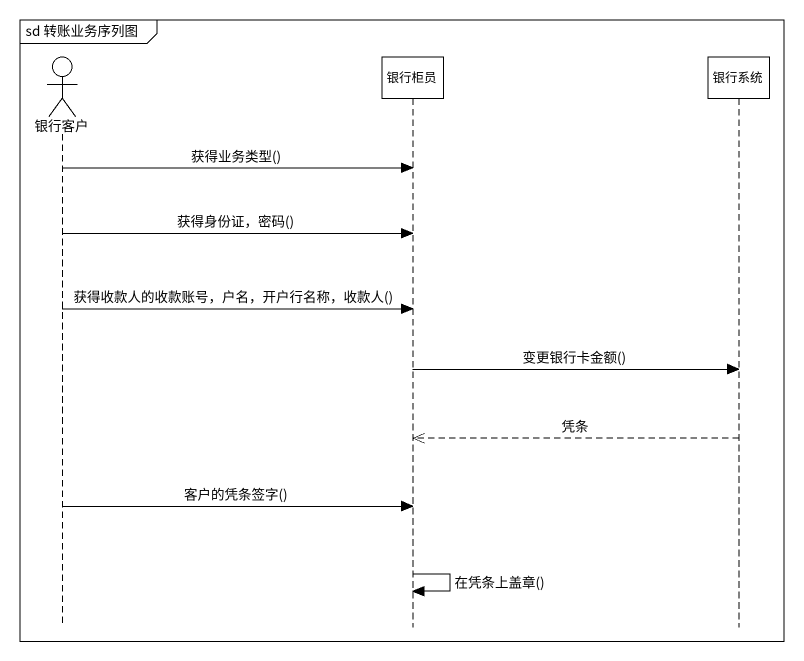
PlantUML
@startuml
mainframe sd 转账业务序列图
hide footbox
actor 银行客户
participant 银行柜员
participant 银行系统

银行客户 -> 银行柜员 : 获得业务类型()
银行客户 -> 银行柜员 : 获得身份证，密码()
银行客户 -> 银行柜员 : 获得收款人的收款账号，户名，开户行名称，收款人()
银行柜员 -> 银行系统 : 变更银行卡金额()
银行系统 -->> 银行柜员 : 凭条
银行客户 -> 银行柜员 : 客户的凭条签字()
银行柜员 -> 银行柜员 : 在凭条上盖章()
@enduml
